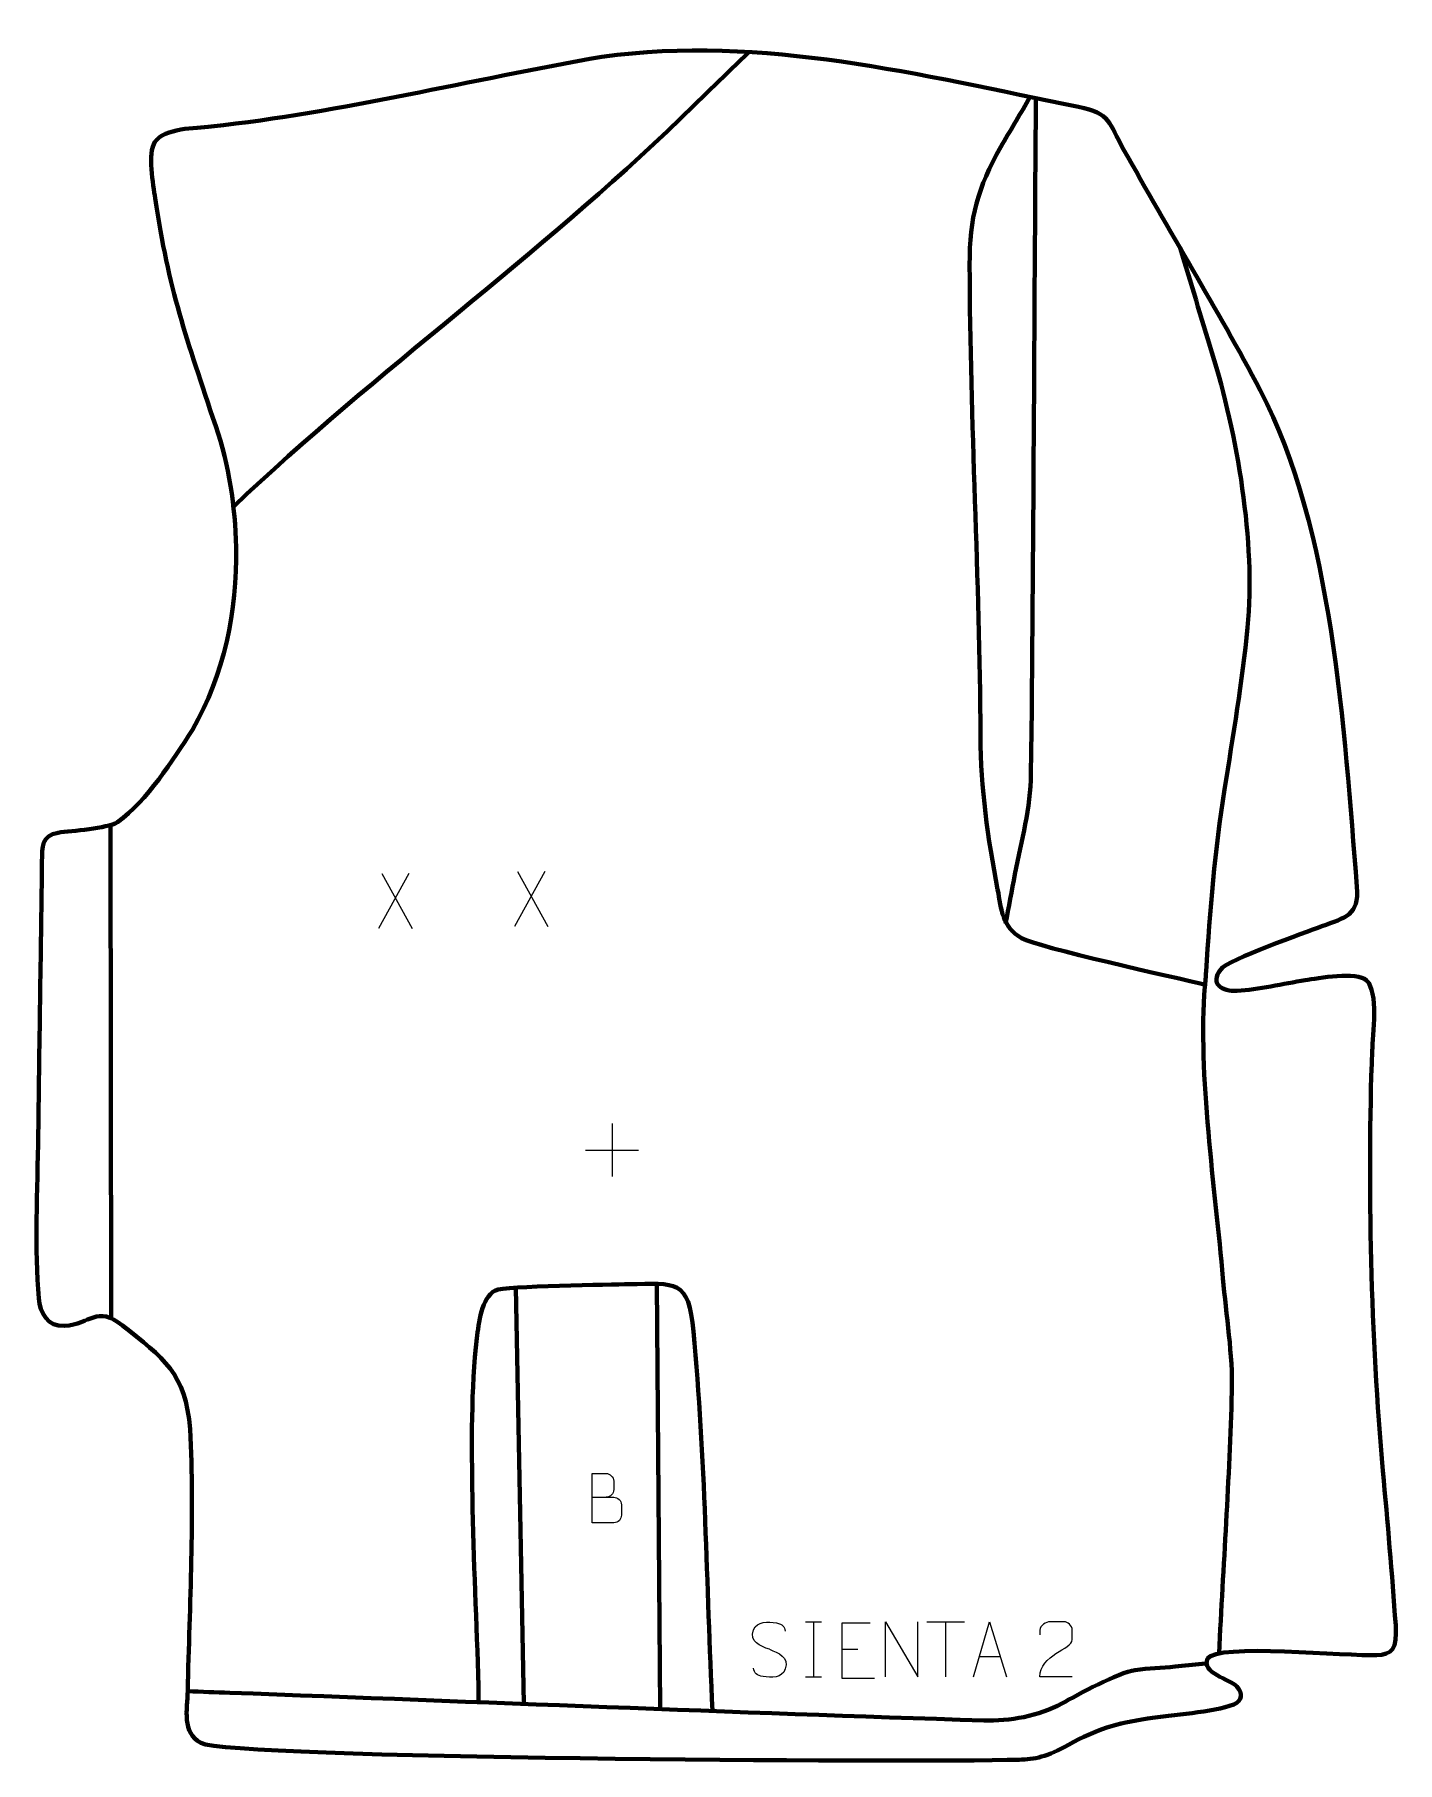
# Model space of a CAD drawing. Header units: millimetres. Extents: x 1117 to 1735, y -106 to 677.
import ezdxf

# ---------------------------------------------------------------- set-up
doc = ezdxf.new("R2010")
doc.units = ezdxf.units.MM
doc.header["$MEASUREMENT"] = 0
doc.layers.add('layer 2', color=7, linetype='Continuous')
doc.layers.add('layer 3', color=7, linetype='Continuous')

msp = doc.modelspace()

# ---------------------------------------------------------------- linework, layer by layer
at = {"layer": 'layer 2', "color": 142, "lineweight": 158}
for points, knots in [([(1207.3473, 463.1713), (1272.9382, 525.3929), (1345.1409, 576.3123), (1410.1334, 639.3035), (1410.1334, 639.3035), (1420.4296, 649.2826), (1430.7253, 659.2623), (1441.0211, 669.2417)], [0, 0, 0, 0, 0.33333333, 0.33333333, 0.33333333, 0.33333333, 1, 1, 1, 1]), ([(1647.9295, 246.5461), (1634.7568, 249.6818), (1572.0014, 263.4782), (1564.5701, 267.6658), (1564.5701, 267.6658), (1555.6743, 272.6787), (1555.4685, 280.6119), (1553.7208, 289.6541), (1553.7208, 289.6541), (1549.1895, 313.5351), (1546.063, 335.0015), (1545.9467, 359.3932), (1545.9467, 359.3932), (1545.6083, 430.4163), (1541.2118, 501.5406), (1541.008, 572.7884), (1541.008, 572.7884), (1540.9679, 594.3164), (1544.5952, 607.5206), (1555.1639, 626.2308), (1555.1639, 626.2308), (1559.2268, 633.3089), (1563.4852, 640.2649), (1567.5206, 647.3627), (1567.5206, 647.3627), (1567.8078, 647.8717), (1568.0947, 648.3807), (1568.3816, 648.8898)], [0, 0, 0, 0, 0.125, 0.125, 0.125, 0.125, 0.25, 0.25, 0.25, 0.25, 0.375, 0.375, 0.375, 0.375, 0.5, 0.5, 0.5, 0.5, 0.625, 0.625, 0.625, 0.625, 0.75, 0.75, 0.75, 0.75, 1, 1, 1, 1]), ([(1571.0396, 648.3399), (1570.3023, 546.3298), (1570.0108, 444.3208), (1568.8326, 342.3137), (1568.8326, 342.3137), (1568.6465, 326.2029), (1564.5379, 312.2209), (1561.554, 296.602), (1561.554, 296.602), (1560.1505, 289.1573), (1558.7464, 281.7126), (1557.3424, 274.268)], [0, 0, 0, 0, 0.25, 0.25, 0.25, 0.25, 0.5, 0.5, 0.5, 0.5, 1, 1, 1, 1]), ([(1654.051, -56.4721), (1656.0093, -16.992), (1658.7973, 22.702), (1659.8713, 62.1915), (1659.8713, 62.1915), (1660.3157, 78.5309), (1657.2809, 97.02), (1655.847, 113.5368), (1655.847, 113.5368), (1652.4029, 153.2105), (1644.34, 206.8631), (1647.6465, 245.6722), (1647.6465, 245.6722), (1647.843, 247.9434), (1648.0266, 250.2067), (1648.1861, 252.481), (1648.1861, 252.481), (1649.9644, 280.1884), (1652.199, 307.6125), (1656.544, 335.0593), (1656.544, 335.0593), (1660.4409, 359.1858), (1664.4898, 384.0959), (1666.9981, 408.3742), (1666.9981, 408.3742), (1670.6981, 447.0406), (1662.3382, 496.2972), (1650.786, 533.1278), (1650.786, 533.1278), (1646.0072, 548.8917), (1641.2286, 564.6557), (1636.45, 580.4196)], [0, 0, 0, 0, 0.11111111, 0.11111111, 0.11111111, 0.11111111, 0.22222222, 0.22222222, 0.22222222, 0.22222222, 0.33333333, 0.33333333, 0.33333333, 0.33333333, 0.44444444, 0.44444444, 0.44444444, 0.44444444, 0.55555556, 0.55555556, 0.55555556, 0.55555556, 0.66666667, 0.66666667, 0.66666667, 0.66666667, 0.77777778, 0.77777778, 0.77777778, 0.77777778, 1, 1, 1, 1]), ([(1424.4287, -82.3626), (1421.8197, -25.1674), (1421.222, 32.3799), (1415.883, 89.3949), (1415.883, 89.3949), (1413.6652, 113.0791), (1408.1906, 111.1802), (1386.3877, 110.8035), (1386.3877, 110.8035), (1379.7198, 110.6809), (1329.759, 110.0013), (1326.1083, 108.053), (1326.1083, 108.053), (1319.5564, 104.5566), (1318.5275, 93.0277), (1317.718, 86.3379), (1317.718, 86.3379), (1315.0044, 63.9141), (1315.3168, 37.1422), (1315.6792, 14.4736), (1315.6792, 14.4736), (1316.1381, -14.2382), (1317.6658, -42.731), (1318.3915, -71.3647), (1318.3915, -71.3647), (1318.4513, -73.7259), (1318.5067, -76.108), (1318.4665, -78.4697)], [0, 0, 0, 0, 0.125, 0.125, 0.125, 0.125, 0.25, 0.25, 0.25, 0.25, 0.375, 0.375, 0.375, 0.375, 0.5, 0.5, 0.5, 0.5, 0.625, 0.625, 0.625, 0.625, 0.75, 0.75, 0.75, 0.75, 1, 1, 1, 1]), ([(1186.6498, -73.6269), (1192.9956, -73.86), (1199.3414, -74.0932), (1205.6872, -74.3263), (1205.6872, -74.3263), (1319.5973, -78.5125), (1433.4967, -83.2289), (1547.4243, -86.8828), (1547.4243, -86.8828), (1559.1637, -87.2594), (1572.3998, -84.8853), (1582.7515, -79.2225), (1582.7515, -79.2225), (1590.1686, -75.165), (1608.3716, -65.1053), (1616.0352, -64.0533), (1616.0352, -64.0533), (1621.9821, -63.2369), (1628.1268, -63.0223), (1634.1217, -62.4751), (1634.1217, -62.4751), (1638.2419, -62.0824), (1642.3612, -61.6794), (1646.4804, -61.2764), (1646.4804, -61.2764), (1646.4804, -61.2764), (1648.3891, -61.0896), (1648.3891, -61.0896)], [0, 0, 0, 0, 0.125, 0.125, 0.125, 0.125, 0.25, 0.25, 0.25, 0.25, 0.375, 0.375, 0.375, 0.375, 0.5, 0.5, 0.5, 0.5, 0.625, 0.625, 0.625, 0.625, 0.75, 0.75, 0.75, 0.75, 1, 1, 1, 1])]:
    msp.add_open_spline(points, degree=3, knots=knots, dxfattribs=at)
for points in [[(1151.7062, 318.9253), (1151.7062, 318.9253), (1151.8828, 95.4078), (1151.8828, 95.4078)], [(1400.8196, -81.4952), (1400.8196, -81.4952), (1399.2243, 110.9694), (1399.2243, 110.9694)], [(1339.0081, -79.2244), (1339.0081, -79.2244), (1335.4095, 109.2402), (1335.4095, 109.2402)]]:
    msp.add_open_spline(points, degree=3, dxfattribs=at)
at = {"layer": 'layer 2', "color": 250, "lineweight": 9}
for points in [[(1348.4667, 297.8857), (1348.4667, 297.8857), (1334.7261, 272.9899), (1334.7261, 272.9899)], [(1336.1807, 297.8857), (1336.1807, 297.8857), (1349.9213, 272.9322), (1349.9213, 272.9322)], [(1286.9198, 296.9572), (1286.9198, 296.9572), (1273.1792, 272.0614), (1273.1792, 272.0614)], [(1274.6338, 296.9572), (1274.6338, 296.9572), (1288.3744, 272.0037), (1288.3744, 272.0037)], [(1378.9591, 183.5854), (1378.9591, 183.5854), (1378.9591, 159.6075), (1378.9591, 159.6075)], [(1366.9702, 171.5964), (1366.9702, 171.5964), (1390.9481, 171.5964), (1390.9481, 171.5964)], [(1466.6952, -42.1465), (1466.6952, -42.1465), (1473.8633, -42.1465), (1473.8633, -42.1465)], [(1470.2792, -42.1465), (1470.2792, -42.1465), (1470.2792, -67.1), (1470.2792, -67.1)], [(1521.6997, -42.17), (1521.6997, -42.17), (1538.6869, -42.17), (1538.6869, -42.17)], [(1530.1935, -67.1), (1530.1935, -67.1), (1530.1935, -42.1465), (1530.1935, -42.1465)], [(1483.1111, -54.6233), (1483.1111, -54.6233), (1490.2792, -54.6233), (1490.2792, -54.6233)], [(1545.4454, -57.8506), (1545.4454, -57.8506), (1554.9411, -57.8506), (1554.9411, -57.8506)], [(1466.6952, -67.1), (1466.6952, -67.1), (1473.8633, -67.1), (1473.8633, -67.1)]]:
    msp.add_open_spline(points, degree=3, dxfattribs=at)
for points, knots in [([(1369.9361, 14.3173), (1373.1951, 14.3177), (1376.4545, 14.3177), (1379.7142, 14.3173), (1379.7142, 14.3173), (1381.4835, 14.3018), (1383.2064, 12.7468), (1383.2064, 10.911), (1383.2064, 10.911), (1383.2061, 9.9002), (1383.2061, 7.1689), (1383.2064, 6.1578), (1383.2064, 6.1578), (1383.2223, 4.4937), (1381.841, 2.6899), (1379.7616, 2.7051), (1379.7616, 2.7051), (1376.5016, 2.7054), (1373.2419, 2.7054), (1369.9826, 2.7051), (1369.9826, 2.7051), (1369.9826, 10.1555), (1369.9826, 17.6056), (1369.9826, 25.0554), (1369.9826, 25.0554), (1372.1087, 25.0554), (1374.2351, 25.0554), (1376.3616, 25.0554), (1376.3616, 25.0554), (1377.8671, 25.0712), (1379.7451, 23.36), (1379.761, 21.6023), (1379.761, 21.6023), (1379.7606, 19.7517), (1379.7606, 19.621), (1379.761, 17.7701), (1379.761, 17.7701), (1379.7764, 15.9195), (1378.1155, 14.3018), (1376.3151, 14.3173)], [0, 0, 0, 0, 0.09090909, 0.09090909, 0.09090909, 0.09090909, 0.18181818, 0.18181818, 0.18181818, 0.18181818, 0.27272727, 0.27272727, 0.27272727, 0.27272727, 0.36363636, 0.36363636, 0.36363636, 0.36363636, 0.45454545, 0.45454545, 0.45454545, 0.45454545, 0.54545455, 0.54545455, 0.54545455, 0.54545455, 0.63636364, 0.63636364, 0.63636364, 0.63636364, 0.72727273, 0.72727273, 0.72727273, 0.72727273, 0.81818182, 0.81818182, 0.81818182, 0.81818182, 1, 1, 1, 1]), ([(1450.2793, -54.6232), (1446.031, -53.1528), (1441.1229, -51.357), (1443.128, -45.8367), (1443.128, -45.8367), (1444.6315, -41.6968), (1449.8451, -42.0853), (1453.4487, -42.6864), (1453.4487, -42.6864), (1456.3093, -43.1636), (1457.174, -44.3768), (1457.4846, -46.4609)], [0, 0, 0, 0, 0.25, 0.25, 0.25, 0.25, 0.5, 0.5, 0.5, 0.5, 1, 1, 1, 1]), ([(1495.985, -42.7436), (1495.985, -42.7436), (1483.1111, -42.7436), (1483.1111, -42.7436), (1483.1111, -42.7436), (1483.1111, -42.7436), (1483.1111, -67.6972), (1483.1111, -67.6972), (1483.1111, -67.6972), (1483.1111, -67.6972), (1497.9769, -67.6972), (1497.9769, -67.6972)], [0, 0, 0, 0, 0.25, 0.25, 0.25, 0.25, 0.5, 0.5, 0.5, 0.5, 1, 1, 1, 1]), ([(1502.8659, -67.1), (1502.8659, -67.1), (1502.8659, -42.1465), (1502.8659, -42.1465), (1502.8659, -42.1465), (1502.8659, -42.1465), (1517.5207, -67.1), (1517.5207, -67.1), (1517.5207, -67.1), (1517.5207, -67.1), (1517.5207, -42.1465), (1517.5207, -42.1465)], [0, 0, 0, 0, 0.25, 0.25, 0.25, 0.25, 0.5, 0.5, 0.5, 0.5, 1, 1, 1, 1]), ([(1542.7228, -67.1), (1542.7228, -67.1), (1550.0938, -42.1465), (1550.0938, -42.1465), (1550.0938, -42.1465), (1550.0938, -42.1465), (1557.6637, -67.1), (1557.6637, -67.1)], [0, 0, 0, 0, 0.33333333, 0.33333333, 0.33333333, 0.33333333, 1, 1, 1, 1]), ([(1587.5647, -67.1104), (1582.6503, -67.1101), (1577.7359, -67.1101), (1572.8218, -67.1104), (1572.8218, -67.1104), (1572.8218, -57.1781), (1587.4728, -54.5369), (1587.5647, -50.2266), (1587.5647, -50.2266), (1587.5644, -48.8025), (1587.5644, -47.3788), (1587.5647, -45.9555), (1587.5647, -45.9555), (1587.5478, -43.8784), (1585.425, -42.1536), (1583.754, -42.1363), (1583.754, -42.1363), (1581.6808, -42.1367), (1579.6079, -42.1367), (1577.5355, -42.1363), (1577.5355, -42.1363), (1575.7134, -42.1198), (1572.8887, -43.9119), (1572.8218, -46.0055), (1572.8218, -46.0055), (1572.8218, -46.0055), (1572.8218, -48.0603), (1572.8218, -48.0603)], [0, 0, 0, 0, 0.125, 0.125, 0.125, 0.125, 0.25, 0.25, 0.25, 0.25, 0.375, 0.375, 0.375, 0.375, 0.5, 0.5, 0.5, 0.5, 0.625, 0.625, 0.625, 0.625, 0.75, 0.75, 0.75, 0.75, 1, 1, 1, 1]), ([(1450.2793, -54.6233), (1454.2979, -56.27), (1459.3274, -58.1583), (1457.4934, -63.5186), (1457.4934, -63.5186), (1456.0336, -67.785), (1451.1228, -67.5283), (1447.3967, -66.9736), (1447.3967, -66.9736), (1444.6467, -66.5638), (1443.4258, -65.3503), (1443.0478, -63.2381)], [0, 0, 0, 0, 0.25, 0.25, 0.25, 0.25, 0.5, 0.5, 0.5, 0.5, 1, 1, 1, 1])]:
    msp.add_open_spline(points, degree=3, knots=knots, dxfattribs=at)
at = {"layer": 'layer 3', "color": 242, "lineweight": 158}
msp.add_open_spline([(1192.6243, -97.0431), (1184.0095, -92.5681), (1186.4047, -81.6548), (1186.6498, -73.6269), (1186.6498, -73.6269), (1187.5133, -34.3111), (1189.783, 5.9031), (1187.7105, 45.1458), (1187.7105, 45.1458), (1185.7882, 70.401), (1175.6392, 77.4457), (1157.0311, 92.1656), (1157.0311, 92.1656), (1145.3129, 101.4354), (1142.8215, 92.7007), (1130.7362, 91.9453), (1130.7362, 91.9453), (1123.1236, 91.4694), (1119.7634, 97.771), (1119.1669, 104.4549), (1119.1669, 104.4549), (1117.2351, 126.0941), (1118.5811, 153.1309), (1118.8979, 179.0296), (1118.8979, 179.0296), (1119.4284, 222.3882), (1120.1837, 266.1457), (1120.5856, 302.291), (1120.5856, 302.291), (1120.6621, 309.1745), (1120.3845, 314.086), (1127.8788, 315.4353), (1127.8788, 315.4353), (1134.3889, 316.373), (1149.8043, 317.2643), (1154.8371, 320.1748), (1154.8371, 320.1748), (1168.4509, 330.0583), (1179.6782, 347.9598), (1188.8029, 362.0658), (1188.8029, 362.0658), (1203.2137, 387.3362), (1209.1681, 415.7858), (1208.5842, 444.7497), (1208.5842, 444.7497), (1208.1463, 463.5065), (1205.3285, 481.9131), (1199.3388, 499.7079), (1199.3388, 499.7079), (1185.9682, 539.4071), (1178.0813, 561.5759), (1171.8921, 602.9343), (1171.8921, 602.9343), (1170.9969, 608.9161), (1168.3424, 623.4821), (1171.8172, 628.5464), (1171.8172, 628.5464), (1176.0918, 634.7762), (1190.1306, 634.7054), (1197.2832, 635.48), (1197.2832, 635.48), (1256.8343, 641.9285), (1315.3041, 656.7735), (1374.3816, 667.0731), (1374.3816, 667.0731), (1447.4601, 677.1473), (1519.0179, 658.6628), (1590.3013, 644.4115), (1590.3013, 644.4115), (1605.0324, 641.4664), (1604.0481, 637.1232), (1610.785, 625.0901), (1610.785, 625.0901), (1631.2648, 588.7002), (1653.1218, 552.7589), (1672.7724, 515.96), (1672.7724, 515.96), (1705.7119, 452.6033), (1710.7408, 362.7869), (1716.5335, 290.9376), (1716.5335, 290.9376), (1717.5885, 277.8524), (1711.4686, 277.0904), (1700.6227, 273.032), (1700.6227, 273.032), (1693.112, 270.2557), (1658.1489, 257.8998), (1654.8273, 253.5215), (1654.8273, 253.5215), (1649.7319, 246.8049), (1655.3846, 243.4472), (1662.2464, 243.7783), (1662.2464, 243.7783), (1671.6017, 244.2297), (1683.49, 247.0753), (1693.0243, 248.5823), (1693.0243, 248.5823), (1698.9898, 249.5093), (1716.4884, 252.6521), (1720.9506, 248.4705), (1720.9506, 248.4705), (1726.34, 243.4199), (1723.827, 223.7951), (1723.4445, 216.5809), (1723.4445, 216.5809), (1721.206, 156.3709), (1722.9034, 86.1588), (1728.3403, 26.2539), (1728.3403, 26.2539), (1730.4255, 3.0281), (1732.4377, -20.377), (1734.1138, -43.6319), (1734.1138, -43.6319), (1734.9131, -54.722), (1732.2274, -57.0056), (1725.5479, -57.2861), (1725.5479, -57.2861), (1712.7622, -57.8224), (1652.5176, -51.7956), (1648.8785, -58.8379), (1648.8785, -58.8379), (1645.6033, -65.176), (1659.1909, -68.2523), (1662.1696, -71.5069), (1662.1696, -71.5069), (1664.8326, -74.4164), (1664.7264, -77.8733), (1660.7781, -79.5947), (1660.7781, -79.5947), (1651.0302, -83.3562), (1632.9681, -84.2061), (1621.7841, -85.9794), (1621.7841, -85.9794), (1607.2686, -88.281), (1598.8075, -90.6994), (1585.8819, -97.9016), (1585.8819, -97.9016), (1576.1411, -103.3293), (1570.4614, -104.5116), (1563.4249, -104.6824), (1563.4249, -104.6824), (1513.3535, -105.8979), (1206.4994, -104.2507), (1192.6243, -97.0431)], degree=3, knots=[0, 0, 0, 0, 0.02702703, 0.02702703, 0.02702703, 0.02702703, 0.05405405, 0.05405405, 0.05405405, 0.05405405, 0.08108108, 0.08108108, 0.08108108, 0.08108108, 0.10810811, 0.10810811, 0.10810811, 0.10810811, 0.13513514, 0.13513514, 0.13513514, 0.13513514, 0.16216216, 0.16216216, 0.16216216, 0.16216216, 0.18918919, 0.18918919, 0.18918919, 0.18918919, 0.21621622, 0.21621622, 0.21621622, 0.21621622, 0.24324324, 0.24324324, 0.24324324, 0.24324324, 0.27027027, 0.27027027, 0.27027027, 0.27027027, 0.2972973, 0.2972973, 0.2972973, 0.2972973, 0.32432432, 0.32432432, 0.32432432, 0.32432432, 0.35135135, 0.35135135, 0.35135135, 0.35135135, 0.37837838, 0.37837838, 0.37837838, 0.37837838, 0.40540541, 0.40540541, 0.40540541, 0.40540541, 0.43243243, 0.43243243, 0.43243243, 0.43243243, 0.45945946, 0.45945946, 0.45945946, 0.45945946, 0.48648649, 0.48648649, 0.48648649, 0.48648649, 0.51351351, 0.51351351, 0.51351351, 0.51351351, 0.54054054, 0.54054054, 0.54054054, 0.54054054, 0.56756757, 0.56756757, 0.56756757, 0.56756757, 0.59459459, 0.59459459, 0.59459459, 0.59459459, 0.62162162, 0.62162162, 0.62162162, 0.62162162, 0.64864865, 0.64864865, 0.64864865, 0.64864865, 0.67567568, 0.67567568, 0.67567568, 0.67567568, 0.7027027, 0.7027027, 0.7027027, 0.7027027, 0.72972973, 0.72972973, 0.72972973, 0.72972973, 0.75675676, 0.75675676, 0.75675676, 0.75675676, 0.78378378, 0.78378378, 0.78378378, 0.78378378, 0.81081081, 0.81081081, 0.81081081, 0.81081081, 0.83783784, 0.83783784, 0.83783784, 0.83783784, 0.86486486, 0.86486486, 0.86486486, 0.86486486, 0.89189189, 0.89189189, 0.89189189, 0.89189189, 0.91891892, 0.91891892, 0.91891892, 0.91891892, 0.94594595, 0.94594595, 0.94594595, 0.94594595, 1, 1, 1, 1], dxfattribs=at)

doc.saveas('drawing.dxf')
